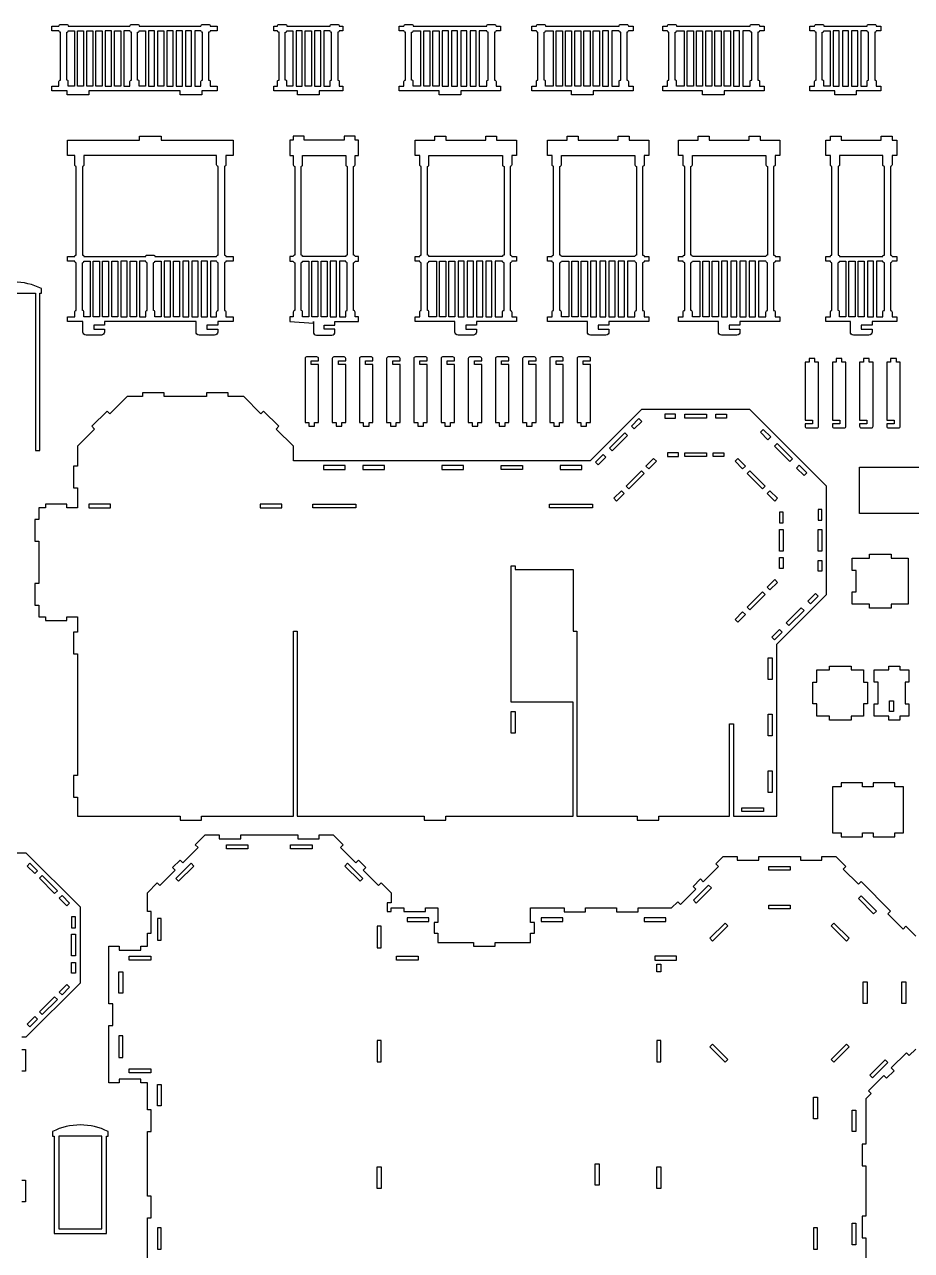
# Model space of a CAD drawing. Extents: x -4552 to 3750, y -5417 to 1843.
# Drawn here: x -2318 to 442, y -1973 to 1843 of the extents above; entities that cross this region are included whole.
import ezdxf

# ---------------------------------------------------------------- set-up
doc = ezdxf.new("R2010")
doc.units = 0
doc.header["$MEASUREMENT"] = 0
doc.layers.add('LAYER1', color=18, linetype='CONTINUOUS')

msp = doc.modelspace()

# ---------------------------------------------------------------- linework, layer by layer
at = {"layer": 'LAYER1'}
for points in [[(-1833.2, 1636.9), (-1975.5, 1636.9), (-2117.9, 1636.9), (-2117.9, 1624.9), (-2185.1, 1624.9), (-2185.1, 1636.9), (-2233.1, 1636.9), (-2233.1, 1651.3), (-2210.7, 1651.3), (-2210.7, 1665.7, -0.414214), (-2205.9, 1670.5), (-2205.9, 1819.3, -0.414214), (-2210.7, 1824.1), (-2233.1, 1824.1), (-2233.1, 1838.5), (-2210.7, 1838.5, -0.414214), (-2205.9, 1843.3), (-2186.7, 1843.3, -0.414214), (-2181.9, 1838.5), (-1989.9, 1838.5, -0.414214), (-1985.1, 1843.3), (-1965.9, 1843.3, -0.414214), (-1961.1, 1838.5), (-1769.1, 1838.5, -0.414214), (-1764.3, 1843.3), (-1745.1, 1843.3, -0.414214), (-1740.3, 1838.5), (-1718, 1838.5), (-1718, 1824.1), (-1740.3, 1824.1, -0.414214), (-1745.1, 1819.3), (-1745.1, 1670.5, -0.414214), (-1740.3, 1665.7), (-1740.3, 1651.3), (-1718, 1651.3), (-1718, 1636.9), (-1766, 1636.9), (-1766, 1624.9), (-1833.2, 1624.9)], [(-1468.2, 1624.9), (-1468.2, 1636.9), (-1541.7, 1636.9), (-1541.7, 1651.3), (-1530.6, 1651.3), (-1530.6, 1665.7, -0.414214), (-1525.8, 1670.5), (-1525.8, 1819.3, -0.414214), (-1530.6, 1824.1), (-1541.7, 1824.1), (-1541.7, 1838.5), (-1530.6, 1838.5, -0.414214), (-1525.8, 1843.3), (-1506.6, 1843.3, -0.414214), (-1501.8, 1838.5), (-1367.4, 1838.5, -0.414214), (-1362.6, 1843.3), (-1343.4, 1843.3, -0.414214), (-1338.6, 1838.5), (-1327.5, 1838.5), (-1327.5, 1824.1), (-1338.6, 1824.1, -0.414214), (-1343.4, 1819.3), (-1343.4, 1670.5, -0.414214), (-1338.6, 1665.7), (-1338.6, 1651.3), (-1327.5, 1651.3), (-1327.5, 1636.9), (-1401, 1636.9), (-1401, 1624.9)], [(-1151.8, 1636.9), (-1151.8, 1651.3), (-1137.4, 1651.3), (-1137.4, 1665.7, -0.414214), (-1132.6, 1670.5), (-1132.6, 1819.3, -0.414214), (-1137.4, 1824.1), (-1151.8, 1824.1), (-1151.8, 1838.5), (-1137.4, 1838.5, -0.414214), (-1132.6, 1843.3), (-1113.4, 1843.3, -0.414214), (-1108.6, 1838.5), (-879.7, 1838.5, -0.414214), (-874.9, 1843.3), (-855.7, 1843.3, -0.414214), (-850.9, 1838.5), (-836.5, 1838.5), (-836.5, 1824.1), (-850.9, 1824.1, -0.414214), (-855.7, 1819.3), (-855.7, 1670.5, -0.414214), (-850.9, 1665.7), (-850.9, 1651.3), (-836.5, 1651.3), (-836.5, 1636.9), (-960.6, 1636.9), (-960.6, 1624.9), (-1027.8, 1624.9), (-1027.8, 1636.9)], [(-739.8, 1636.9), (-739.8, 1651.3), (-725.4, 1651.3), (-725.4, 1665.7, -0.414214), (-720.6, 1670.5), (-720.6, 1819.3, -0.414214), (-725.4, 1824.1), (-739.8, 1824.1), (-739.8, 1838.5), (-725.4, 1838.5, -0.414214), (-720.6, 1843.3), (-701.4, 1843.3, -0.414214), (-696.6, 1838.5), (-467.7, 1838.5, -0.414214), (-462.9, 1843.3), (-443.7, 1843.3, -0.414214), (-438.9, 1838.5), (-424.5, 1838.5), (-424.5, 1824.1), (-438.9, 1824.1, -0.414214), (-443.7, 1819.3), (-443.7, 1670.5, -0.414214), (-438.9, 1665.7), (-438.9, 1651.3), (-424.5, 1651.3), (-424.5, 1636.9), (-548.5, 1636.9), (-548.5, 1624.9), (-615.7, 1624.9), (-615.7, 1636.9)], [(-332.1, 1636.9), (-332.1, 1651.3), (-317.7, 1651.3), (-317.7, 1665.7, -0.414214), (-312.9, 1670.5), (-312.9, 1819.3, -0.414214), (-317.7, 1824.1), (-332.1, 1824.1), (-332.1, 1838.5), (-317.7, 1838.5, -0.414214), (-312.9, 1843.3), (-293.7, 1843.3, -0.414214), (-288.9, 1838.5), (-60, 1838.5, -0.414214), (-55.2, 1843.3), (-36, 1843.3, -0.414214), (-31.2, 1838.5), (-16.8, 1838.5), (-16.8, 1824.1), (-31.2, 1824.1, -0.414214), (-36, 1819.3), (-36, 1670.5, -0.414214), (-31.2, 1665.7), (-31.2, 1651.3), (-16.8, 1651.3), (-16.8, 1636.9), (-140.8, 1636.9), (-140.8, 1624.9), (-208, 1624.9), (-208, 1636.9)], [(202.8, 1624.9), (202.8, 1636.9), (126, 1636.9), (126, 1651.3), (140.4, 1651.3), (140.4, 1665.7, -0.414214), (145.2, 1670.5), (145.2, 1819.3, -0.414214), (140.4, 1824.1), (126, 1824.1), (126, 1838.5), (140.4, 1838.5, -0.414214), (145.2, 1843.3), (164.4, 1843.3, -0.414214), (169.2, 1838.5), (303.6, 1838.5, -0.414214), (308.4, 1843.3), (327.6, 1843.3, -0.414214), (332.4, 1838.5), (346.8, 1838.5), (346.8, 1824.1), (332.4, 1824.1, -0.414214), (327.6, 1819.3), (327.6, 1670.5, -0.414214), (332.4, 1665.7), (332.4, 1651.3), (346.8, 1651.3), (346.8, 1636.9), (270, 1636.9), (270, 1624.9)], [(-2181.9, 1651.3), (-2181.9, 1665.7, 0.414214), (-2186.7, 1670.5), (-2186.7, 1819.3, 0.414214), (-2181.9, 1824.1), (-2162.7, 1824.1), (-2162.7, 1651.3)], [(-1985.1, 1670.5), (-1985.1, 1819.3, -0.414214), (-1989.9, 1824.1), (-2009.1, 1824.1), (-2009.1, 1651.3), (-1989.9, 1651.3), (-1989.9, 1665.7, -0.414214)], [(-1965.9, 1670.5), (-1965.9, 1819.3, 0.414214), (-1961.1, 1824.1), (-1941.9, 1824.1), (-1941.9, 1651.3), (-1961.1, 1651.3), (-1961.1, 1665.7, 0.414214)], [(-1769.1, 1651.3), (-1769.1, 1665.7, -0.414214), (-1764.3, 1670.5), (-1764.3, 1819.3, -0.414214), (-1769.1, 1824.1), (-1788.3, 1824.1), (-1788.3, 1651.3)], [(-1506.6, 1670.5), (-1506.6, 1819.3, 0.414214), (-1501.8, 1824.1), (-1482.6, 1824.1), (-1482.6, 1651.3), (-1501.8, 1651.3), (-1501.8, 1665.7, 0.414214)], [(-1362.6, 1670.5), (-1362.6, 1819.3, -0.414214), (-1367.4, 1824.1), (-1386.6, 1824.1), (-1386.6, 1651.3), (-1367.4, 1651.3), (-1367.4, 1665.7, -0.414214)], [(-1085.4, 1651.3), (-1108.6, 1651.3), (-1108.6, 1665.7, 0.414214), (-1113.4, 1670.5), (-1113.4, 1819.3, 0.414214), (-1108.6, 1824.1), (-1085.4, 1824.1)], [(-903, 1651.3), (-879.7, 1651.3), (-879.7, 1665.7, -0.414214), (-874.9, 1670.5), (-874.9, 1819.3, -0.414214), (-879.7, 1824.1), (-903, 1824.1)], [(-673.3, 1651.3), (-696.6, 1651.3), (-696.6, 1665.7, 0.414214), (-701.4, 1670.5), (-701.4, 1819.3, 0.414214), (-696.6, 1824.1), (-673.3, 1824.1)], [(-490.9, 1651.3), (-467.7, 1651.3), (-467.7, 1665.7, -0.414214), (-462.9, 1670.5), (-462.9, 1819.3, -0.414214), (-467.7, 1824.1), (-490.9, 1824.1)], [(-265.6, 1651.3), (-288.9, 1651.3), (-288.9, 1665.7, 0.414214), (-293.7, 1670.5), (-293.7, 1819.3, 0.414214), (-288.9, 1824.1), (-265.6, 1824.1)], [(-83.2, 1651.3), (-60, 1651.3), (-60, 1665.7, -0.414214), (-55.2, 1670.5), (-55.2, 1819.3, -0.414214), (-60, 1824.1), (-83.2, 1824.1)], [(164.4, 1670.5), (164.4, 1819.3, 0.414214), (169.2, 1824.1), (188.4, 1824.1), (188.4, 1651.3), (169.2, 1651.3), (169.2, 1665.7, 0.414214)], [(308.4, 1670.5), (308.4, 1819.3, -0.414214), (303.6, 1824.1), (284.4, 1824.1), (284.4, 1651.3), (303.6, 1651.3), (303.6, 1665.7, -0.414214)], [(-2136.1, 919.4), (-2184.1, 919.4), (-2184.1, 933.8), (-2161.7, 933.8), (-2161.7, 948.2, -0.414214), (-2156.9, 953), (-2156.9, 1101.8, -0.414214), (-2161.7, 1106.6), (-2184.1, 1106.6), (-2184.1, 1121), (-2161.7, 1121, -0.414214), (-2156.9, 1125.8), (-2156.9, 1401.8, -0.414214), (-2161.7, 1406.6), (-2161.7, 1435.4), (-2184.1, 1435.4), (-2184.1, 1483.4), (-1960.1, 1483.4), (-1960.1, 1495.4), (-1892.9, 1495.4), (-1892.9, 1483.4), (-1668.9, 1483.4), (-1668.9, 1435.4), (-1691.3, 1435.4), (-1691.3, 1406.6, -0.414214), (-1696.1, 1401.8), (-1696.1, 1125.8, -0.414214), (-1691.3, 1121), (-1668.9, 1121), (-1668.9, 1106.6), (-1691.3, 1106.6, -0.414214), (-1696.1, 1101.8), (-1696.1, 953, -0.414214), (-1691.3, 948.2), (-1691.3, 933.8), (-1668.9, 933.8), (-1668.9, 919.4), (-1716.9, 919.4), (-1716.9, 907.4), (-1750.5, 907.4), (-1750.5, 895.4), (-1716.9, 895.4), (-1716.9, 885.8, -0.414214), (-1726.5, 876.2), (-1774.5, 876.2, -0.414214), (-1784.1, 885.8), (-1784.1, 919.4), (-1926.5, 919.4), (-2068.9, 919.4), (-2068.9, 907.4), (-2102.5, 907.4), (-2102.5, 895.4), (-2068.9, 895.4), (-2068.9, 885.8, -0.414214), (-2078.5, 876.2), (-2126.5, 876.2, -0.414214), (-2136.1, 885.8)], [(-1419.2, 913.4), (-1419.2, 919.4), (-1419.2, 885.8, 0.414214), (-1409.6, 876.2), (-1361.6, 876.2, 0.414214), (-1352, 885.8), (-1352, 895.4), (-1385.6, 895.4), (-1385.6, 907.4), (-1352, 907.4), (-1352, 919.4), (-1278.5, 919.4), (-1278.5, 933.8), (-1289.6, 933.8), (-1289.6, 948.2, 0.414214), (-1294.4, 953), (-1294.4, 1101.8, 0.414214), (-1289.6, 1106.6), (-1278.5, 1106.6), (-1278.5, 1121), (-1289.6, 1121, 0.414214), (-1294.4, 1125.8), (-1294.4, 1401.8, 0.414214), (-1289.6, 1406.6), (-1289.6, 1435.4), (-1278.5, 1435.4), (-1278.5, 1483.4), (-1289.6, 1483.4), (-1289.6, 1495.4), (-1323.2, 1495.4), (-1323.2, 1483.4), (-1448, 1483.4), (-1448, 1495.4), (-1481.6, 1495.4), (-1481.6, 1483.4), (-1492.6, 1483.4), (-1492.6, 1435.4), (-1481.6, 1435.4), (-1481.6, 1406.6, 0.414214), (-1476.8, 1401.8), (-1476.8, 1125.8, 0.414214), (-1481.6, 1121), (-1492.6, 1121), (-1492.6, 1106.6), (-1481.6, 1106.6, 0.414214), (-1476.8, 1101.8), (-1476.8, 953, 0.414214), (-1481.6, 948.2), (-1481.6, 933.8), (-1492.6, 933.8), (-1492.6, 919.4)], [(-1088.3, 1121, -0.414214), (-1083.5, 1125.8), (-1083.5, 1401.8, -0.414214), (-1088.3, 1406.6), (-1088.3, 1435.4), (-1102.8, 1435.4), (-1102.8, 1483.4), (-1041.1, 1483.4), (-1041.1, 1495.4), (-1007.5, 1495.4), (-1007.5, 1483.4), (-882.7, 1483.4), (-882.7, 1495.4), (-849.1, 1495.4), (-849.1, 1483.4), (-787.4, 1483.4), (-787.4, 1435.4), (-801.9, 1435.4), (-801.9, 1406.6, -0.414214), (-806.7, 1401.8), (-806.7, 1125.8, -0.414214), (-801.9, 1121), (-787.4, 1121), (-787.4, 1106.6), (-801.9, 1106.6, -0.414214), (-806.7, 1101.8), (-806.7, 953, -0.414214), (-801.9, 948.2), (-801.9, 933.8), (-787.4, 933.8), (-787.4, 919.4), (-911.5, 919.4), (-911.5, 907.4), (-945.1, 907.4), (-945.1, 895.4), (-911.5, 895.4), (-911.5, 885.8, -0.414214), (-921.1, 876.2), (-969.1, 876.2, -0.414214), (-978.7, 885.8), (-978.7, 919.4), (-1102.8, 919.4), (-1102.8, 933.8), (-1088.3, 933.8), (-1088.3, 948.2, -0.414214), (-1083.5, 953), (-1083.5, 1101.8, -0.414214), (-1088.3, 1106.6), (-1102.8, 1106.6), (-1102.8, 1121)], [(-676.3, 1121, -0.414214), (-671.5, 1125.8), (-671.5, 1401.8, -0.414214), (-676.3, 1406.6), (-676.3, 1435.4), (-690.7, 1435.4), (-690.7, 1483.4), (-629.1, 1483.4), (-629.1, 1495.4), (-595.5, 1495.4), (-595.5, 1483.4), (-470.7, 1483.4), (-470.7, 1495.4), (-437.1, 1495.4), (-437.1, 1483.4), (-375.4, 1483.4), (-375.4, 1435.4), (-389.9, 1435.4), (-389.9, 1406.6, -0.414214), (-394.7, 1401.8), (-394.7, 1125.8, -0.414214), (-389.9, 1121), (-375.4, 1121), (-375.4, 1106.6), (-389.9, 1106.6, -0.414214), (-394.7, 1101.8), (-394.7, 953, -0.414214), (-389.9, 948.2), (-389.9, 933.8), (-375.4, 933.8), (-375.4, 919.4), (-499.5, 919.4), (-499.5, 907.4), (-533.1, 907.4), (-533.1, 895.4), (-499.5, 895.4), (-499.5, 885.8, -0.414214), (-509.1, 876.2), (-557.1, 876.2, -0.414214), (-566.7, 885.8), (-566.7, 919.4), (-690.7, 919.4), (-690.7, 933.8), (-676.3, 933.8), (-676.3, 948.2, -0.414214), (-671.5, 953), (-671.5, 1101.8, -0.414214), (-676.3, 1106.6), (-690.7, 1106.6), (-690.7, 1121)], [(-268.6, 1121, -0.414214), (-263.8, 1125.8), (-263.8, 1401.8, -0.414214), (-268.6, 1406.6), (-268.6, 1435.4), (-283.1, 1435.4), (-283.1, 1483.4), (-221.4, 1483.4), (-221.4, 1495.4), (-187.8, 1495.4), (-187.8, 1483.4), (-63, 1483.4), (-63, 1495.4), (-29.4, 1495.4), (-29.4, 1483.4), (32.3, 1483.4), (32.3, 1435.4), (17.8, 1435.4), (17.8, 1406.6, -0.414214), (13, 1401.8), (13, 1125.8, -0.414214), (17.8, 1121), (32.3, 1121), (32.3, 1106.6), (17.8, 1106.6, -0.414214), (13, 1101.8), (13, 953, -0.414214), (17.8, 948.2), (17.8, 933.8), (32.3, 933.8), (32.3, 919.4), (-91.8, 919.4), (-91.8, 907.4), (-125.4, 907.4), (-125.4, 895.4), (-91.8, 895.4), (-91.8, 885.8, -0.414214), (-101.4, 876.2), (-149.4, 876.2, -0.414214), (-159, 885.8), (-159, 919.4), (-283.1, 919.4), (-283.1, 933.8), (-268.6, 933.8), (-268.6, 948.2, -0.414214), (-263.8, 953), (-263.8, 1101.8, -0.414214), (-268.6, 1106.6), (-283.1, 1106.6), (-283.1, 1121)], [(175, 933.8), (189.4, 933.8), (189.4, 948.2, -0.414214), (194.2, 953), (194.2, 1101.8, -0.414214), (189.4, 1106.6), (175, 1106.6), (175, 1121), (189.4, 1121, -0.414214), (194.2, 1125.8), (194.2, 1401.8, -0.414214), (189.4, 1406.6), (189.4, 1435.4), (175, 1435.4), (175, 1483.4), (189.4, 1483.4), (189.4, 1495.4), (223, 1495.4), (223, 1483.4), (347.8, 1483.4), (347.8, 1495.4), (381.4, 1495.4), (381.4, 1483.4), (395.9, 1483.4), (395.9, 1435.4), (381.4, 1435.4), (381.4, 1406.6, -0.414214), (376.6, 1401.8), (376.6, 1125.8, -0.414214), (381.4, 1121), (395.9, 1121), (395.9, 1106.6), (381.4, 1106.6, -0.414214), (376.6, 1101.8), (376.6, 953, -0.414214), (381.4, 948.2), (381.4, 933.8), (395.9, 933.8), (395.9, 919.4), (319, 919.4), (319, 907.4), (285.4, 907.4), (285.4, 895.4), (319, 895.4), (319, 885.8, -0.414214), (309.4, 876.2), (261.4, 876.2, -0.414214), (251.8, 885.8), (251.8, 919.4), (175, 919.4)], [(-1715.3, 1125.8), (-1715.3, 1401.8, -0.414214), (-1720.1, 1406.6), (-1720.1, 1435.4), (-2132.9, 1435.4), (-2132.9, 1406.6, -0.414214), (-2137.7, 1401.8), (-2137.7, 1125.8, -0.414214), (-2132.9, 1121), (-1940.9, 1121, -0.414214), (-1936.1, 1125.8), (-1916.9, 1125.8, -0.414214), (-1912.1, 1121), (-1720.1, 1121, -0.414214)], [(-1318.4, 1121), (-1452.8, 1121, 0.414214), (-1457.6, 1125.8), (-1457.6, 1401.8, 0.414214), (-1452.8, 1406.6), (-1452.8, 1435.4), (-1318.4, 1435.4), (-1318.4, 1406.6, 0.414214), (-1313.6, 1401.8), (-1313.6, 1125.8, 0.414214)], [(-830.7, 1121), (-1059.5, 1121, 0.414214), (-1064.3, 1125.8), (-1064.3, 1401.8, 0.414214), (-1059.5, 1406.6), (-1059.5, 1435.4), (-830.7, 1435.4), (-830.7, 1406.6, 0.414214), (-825.9, 1401.8), (-825.9, 1125.8, 0.414214)], [(-418.7, 1121), (-647.5, 1121, 0.414214), (-652.3, 1125.8), (-652.3, 1401.8, 0.414214), (-647.5, 1406.6), (-647.5, 1435.4), (-418.7, 1435.4), (-418.7, 1406.6, 0.414214), (-413.9, 1401.8), (-413.9, 1125.8, 0.414214)], [(-11, 1121), (-239.8, 1121, 0.414214), (-244.6, 1125.8), (-244.6, 1401.8, 0.414214), (-239.8, 1406.6), (-239.8, 1435.4), (-11, 1435.4), (-11, 1406.6, 0.414214), (-6.2, 1401.8), (-6.2, 1125.8, 0.414214)], [(352.6, 1121, -0.414214), (357.4, 1125.8), (357.4, 1401.8, -0.414214), (352.6, 1406.6), (352.6, 1435.4), (218.2, 1435.4), (218.2, 1406.6, -0.414214), (213.4, 1401.8), (213.4, 1125.8, -0.414214), (218.2, 1121)], [(-2132.9, 933.8), (-2132.9, 948.2, 0.414214), (-2137.7, 953), (-2137.7, 1101.8, 0.414214), (-2132.9, 1106.6), (-2113.7, 1106.6), (-2113.7, 933.8)], [(-1936.1, 953), (-1936.1, 1101.8, -0.414214), (-1940.9, 1106.6), (-1960.1, 1106.6), (-1960.1, 933.8), (-1940.9, 933.8), (-1940.9, 948.2, -0.414214)], [(-1916.9, 953), (-1916.9, 1101.8, 0.414214), (-1912.1, 1106.6), (-1892.9, 1106.6), (-1892.9, 933.8), (-1912.1, 933.8), (-1912.1, 948.2, 0.414214)], [(-1720.1, 933.8), (-1720.1, 948.2, -0.414214), (-1715.3, 953), (-1715.3, 1101.8, -0.414214), (-1720.1, 1106.6), (-1739.3, 1106.6), (-1739.3, 933.8)], [(-1457.6, 953), (-1457.6, 1101.8, 0.414214), (-1452.8, 1106.6), (-1433.6, 1106.6), (-1433.6, 933.8), (-1452.8, 933.8), (-1452.8, 948.2, 0.414214)], [(-1313.6, 953), (-1313.6, 1101.8, -0.414214), (-1318.4, 1106.6), (-1337.6, 1106.6), (-1337.6, 933.8), (-1318.4, 933.8), (-1318.4, 948.2, -0.414214)], [(-1036.3, 933.8), (-1059.5, 933.8), (-1059.5, 948.2, 0.414214), (-1064.3, 953), (-1064.3, 1101.8, 0.414214), (-1059.5, 1106.6), (-1036.3, 1106.6)], [(-853.9, 933.8), (-830.7, 933.8), (-830.7, 948.2, -0.414214), (-825.9, 953), (-825.9, 1101.8, -0.414214), (-830.7, 1106.6), (-853.9, 1106.6)], [(-624.3, 933.8), (-647.5, 933.8), (-647.5, 948.2, 0.414214), (-652.3, 953), (-652.3, 1101.8, 0.414214), (-647.5, 1106.6), (-624.3, 1106.6)], [(-441.9, 933.8), (-418.7, 933.8), (-418.7, 948.2, -0.414214), (-413.9, 953), (-413.9, 1101.8, -0.414214), (-418.7, 1106.6), (-441.9, 1106.6)], [(-216.6, 933.8), (-239.8, 933.8), (-239.8, 948.2, 0.414214), (-244.6, 953), (-244.6, 1101.8, 0.414214), (-239.8, 1106.6), (-216.6, 1106.6)], [(-34.2, 933.8), (-11, 933.8), (-11, 948.2, -0.414214), (-6.2, 953), (-6.2, 1101.8, -0.414214), (-11, 1106.6), (-34.2, 1106.6)], [(213.4, 953), (213.4, 1101.8, 0.414214), (218.2, 1106.6), (237.4, 1106.6), (237.4, 933.8), (218.2, 933.8), (218.2, 948.2, 0.414214)], [(357.4, 953), (357.4, 1101.8, -0.414214), (352.6, 1106.6), (333.4, 1106.6), (333.4, 933.8), (352.6, 933.8), (352.6, 948.2, -0.414214)], [(-2418.6, 517.1), (-2418.6, 1006.7), (-2284.2, 1006.7), (-2284.2, 517.1), (-2269.8, 517.1), (-2269.8, 1006.7), (-2265, 1006.7), (-2265, 1021.1, 0.238913), (-2437.8, 1021.1), (-2437.8, 1006.7), (-2433, 1006.7), (-2433, 517.1)], [(-1403.2, 604.7), (-1403.2, 784.7), (-1425.9, 784.7), (-1425.9, 796.7), (-1403.2, 796.7), (-1403.2, 803.9, 0.414214), (-1408, 808.7), (-1440.3, 808.7, 0.414214), (-1445.1, 803.9), (-1445.1, 604.7), (-1433.1, 604.7), (-1433.1, 592.7), (-1415.2, 592.7), (-1415.2, 604.7)], [(-1318.5, 604.7), (-1318.5, 784.7), (-1341.2, 784.7), (-1341.2, 796.7), (-1318.5, 796.7), (-1318.5, 803.9, 0.414214), (-1323.3, 808.7), (-1355.6, 808.7, 0.414214), (-1360.4, 803.9), (-1360.4, 604.7), (-1348.4, 604.7), (-1348.4, 592.7), (-1330.5, 592.7), (-1330.5, 604.7)], [(-1233.9, 604.7), (-1233.9, 784.7), (-1256.6, 784.7), (-1256.6, 796.7), (-1233.9, 796.7), (-1233.9, 803.9, 0.414214), (-1238.7, 808.7), (-1271, 808.7, 0.414214), (-1275.8, 803.9), (-1275.8, 604.7), (-1263.8, 604.7), (-1263.8, 592.7), (-1245.9, 592.7), (-1245.9, 604.7)], [(-1149.3, 604.7), (-1149.3, 784.7), (-1172, 784.7), (-1172, 796.7), (-1149.3, 796.7), (-1149.3, 803.9, 0.414214), (-1154.1, 808.7), (-1186.4, 808.7, 0.414214), (-1191.2, 803.9), (-1191.2, 604.7), (-1179.2, 604.7), (-1179.2, 592.7), (-1161.3, 592.7), (-1161.3, 604.7)], [(-1064.6, 604.7), (-1064.6, 784.7), (-1087.4, 784.7), (-1087.4, 796.7), (-1064.6, 796.7), (-1064.6, 803.9, 0.414214), (-1069.4, 808.7), (-1101.8, 808.7, 0.414214), (-1106.6, 803.9), (-1106.6, 604.7), (-1094.6, 604.7), (-1094.6, 592.7), (-1076.6, 592.7), (-1076.6, 604.7)], [(-980, 604.7), (-980, 784.7), (-1002.7, 784.7), (-1002.7, 796.7), (-980, 796.7), (-980, 803.9, 0.414214), (-984.8, 808.7), (-1017.1, 808.7, 0.414214), (-1021.9, 803.9), (-1021.9, 604.7), (-1009.9, 604.7), (-1009.9, 592.7), (-992, 592.7), (-992, 604.7)], [(-895.4, 604.7), (-895.4, 784.7), (-918.1, 784.7), (-918.1, 796.7), (-895.4, 796.7), (-895.4, 803.9, 0.414214), (-900.2, 808.7), (-932.5, 808.7, 0.414214), (-937.3, 803.9), (-937.3, 604.7), (-925.3, 604.7), (-925.3, 592.7), (-907.4, 592.7), (-907.4, 604.7)], [(-810.8, 604.7), (-810.8, 784.7), (-833.5, 784.7), (-833.5, 796.7), (-810.8, 796.7), (-810.8, 803.9, 0.414214), (-815.6, 808.7), (-847.9, 808.7, 0.414214), (-852.7, 803.9), (-852.7, 604.7), (-840.7, 604.7), (-840.7, 592.7), (-822.8, 592.7), (-822.8, 604.7)], [(-726.1, 604.7), (-726.1, 784.7), (-748.8, 784.7), (-748.8, 796.7), (-726.1, 796.7), (-726.1, 803.9, 0.414214), (-730.9, 808.7), (-763.2, 808.7, 0.414214), (-768, 803.9), (-768, 604.7), (-756, 604.7), (-756, 592.7), (-738.1, 592.7), (-738.1, 604.7)], [(-641.5, 604.7), (-641.5, 784.7), (-664.2, 784.7), (-664.2, 796.7), (-641.5, 796.7), (-641.5, 803.9, 0.414214), (-646.3, 808.7), (-678.6, 808.7, 0.414214), (-683.4, 803.9), (-683.4, 604.7), (-671.4, 604.7), (-671.4, 592.7), (-653.5, 592.7), (-653.5, 604.7)], [(-556.9, 604.7), (-556.9, 784.7), (-579.6, 784.7), (-579.6, 796.7), (-556.9, 796.7), (-556.9, 803.9, 0.414214), (-561.7, 808.7), (-594, 808.7, 0.414214), (-598.8, 803.9), (-598.8, 604.7), (-586.8, 604.7), (-586.8, 592.7), (-568.9, 592.7), (-568.9, 604.7)], [(111.1, 792), (111.1, 612), (133.8, 612), (133.8, 600), (111.1, 600), (111.1, 592.8, 0.414214), (115.9, 588), (148.2, 588, 0.414214), (153, 592.8), (153, 792), (141, 792), (141, 804), (123.1, 804), (123.1, 792)], [(195.7, 792), (195.7, 612), (218.4, 612), (218.4, 600), (195.7, 600), (195.7, 592.8, 0.414214), (200.5, 588), (232.8, 588, 0.414214), (237.6, 592.8), (237.6, 792), (225.6, 792), (225.6, 804), (207.7, 804), (207.7, 792)], [(280.3, 792), (280.3, 612), (303, 612), (303, 600), (280.3, 600), (280.3, 592.8, 0.414214), (285.1, 588), (317.4, 588, 0.414214), (322.2, 592.8), (322.2, 792), (310.2, 792), (310.2, 804), (292.3, 804), (292.3, 792)], [(364.9, 792), (364.9, 612), (387.7, 612), (387.7, 600), (364.9, 600), (364.9, 592.8, 0.414214), (369.7, 588), (402.1, 588, 0.414214), (406.9, 592.8), (406.9, 792), (394.9, 792), (394.9, 804), (376.9, 804), (376.9, 792)], [(-2225.8, -1617.1), (-2225.8, -1919.5), (-2062.6, -1919.5), (-2062.6, -1617.1), (-2057.8, -1617.1), (-2057.8, -1602.7, 0.238913), (-2230.6, -1602.7), (-2230.6, -1617.1)]]:
    msp.add_lwpolyline(points, format="xyb", close=True, dxfattribs=at)
for points in [[(-2153.1, 1651.3), (-2153.1, 1824.1), (-2133.9, 1824.1), (-2133.9, 1651.3)], [(-2124.3, 1651.3), (-2124.3, 1824.1), (-2105.1, 1824.1), (-2105.1, 1651.3)], [(-2095.5, 1651.3), (-2095.5, 1824.1), (-2076.3, 1824.1), (-2076.3, 1651.3)], [(-2066.7, 1824.1), (-2066.7, 1651.3), (-2047.5, 1651.3), (-2047.5, 1824.1)], [(-2037.9, 1651.3), (-2037.9, 1824.1), (-2018.7, 1824.1), (-2018.7, 1651.3)], [(-1913.1, 1651.3), (-1913.1, 1824.1), (-1932.3, 1824.1), (-1932.3, 1651.3)], [(-1884.3, 1824.1), (-1884.3, 1651.3), (-1903.5, 1651.3), (-1903.5, 1824.1)], [(-1855.5, 1651.3), (-1855.5, 1824.1), (-1874.7, 1824.1), (-1874.7, 1651.3)], [(-1826.7, 1651.3), (-1826.7, 1824.1), (-1845.9, 1824.1), (-1845.9, 1651.3)], [(-1797.9, 1651.3), (-1797.9, 1824.1), (-1817.1, 1824.1), (-1817.1, 1651.3)], [(-1453.8, 1651.3), (-1453.8, 1824.1), (-1473, 1824.1), (-1473, 1651.3)], [(-1425, 1824.1), (-1425, 1651.3), (-1444.2, 1651.3), (-1444.2, 1824.1)], [(-1396.2, 1651.3), (-1396.2, 1824.1), (-1415.4, 1824.1), (-1415.4, 1651.3)], [(-1075.8, 1651.3), (-1075.8, 1824.1), (-1056.6, 1824.1), (-1056.6, 1651.3)], [(-1047, 1824.1), (-1027.8, 1824.1), (-1027.8, 1651.3), (-1047, 1651.3)], [(-999, 1651.3), (-999, 1824.1), (-1018.2, 1824.1), (-1018.2, 1651.3)], [(-989.4, 1824.1), (-989.4, 1651.3), (-970.2, 1651.3), (-970.2, 1824.1)], [(-941.4, 1824.1), (-960.6, 1824.1), (-960.6, 1651.3), (-941.4, 1651.3)], [(-912.6, 1824.1), (-931.8, 1824.1), (-931.8, 1651.3), (-912.6, 1651.3)], [(-663.7, 1651.3), (-663.7, 1824.1), (-644.5, 1824.1), (-644.5, 1651.3)], [(-634.9, 1824.1), (-615.7, 1824.1), (-615.7, 1651.3), (-634.9, 1651.3)], [(-586.9, 1824.1), (-586.9, 1651.3), (-606.1, 1651.3), (-606.1, 1824.1)], [(-577.3, 1651.3), (-577.3, 1824.1), (-558.1, 1824.1), (-558.1, 1651.3)], [(-529.3, 1824.1), (-529.3, 1651.3), (-548.5, 1651.3), (-548.5, 1824.1)], [(-500.5, 1824.1), (-519.7, 1824.1), (-519.7, 1651.3), (-500.5, 1651.3)], [(-256, 1651.3), (-256, 1824.1), (-236.8, 1824.1), (-236.8, 1651.3)], [(-227.2, 1824.1), (-208, 1824.1), (-208, 1651.3), (-227.2, 1651.3)], [(-198.4, 1824.1), (-179.2, 1824.1), (-179.2, 1651.3), (-198.4, 1651.3)], [(-150.4, 1824.1), (-150.4, 1651.3), (-169.6, 1651.3), (-169.6, 1824.1)], [(-140.8, 1651.3), (-140.8, 1824.1), (-121.6, 1824.1), (-121.6, 1651.3)], [(-92.8, 1824.1), (-112, 1824.1), (-112, 1651.3), (-92.8, 1651.3)], [(217.2, 1651.3), (217.2, 1824.1), (198, 1824.1), (198, 1651.3)], [(226.8, 1824.1), (226.8, 1651.3), (246, 1651.3), (246, 1824.1)], [(274.8, 1651.3), (274.8, 1824.1), (255.6, 1824.1), (255.6, 1651.3)], [(-2104.1, 933.8), (-2104.1, 1106.6), (-2084.9, 1106.6), (-2084.9, 933.8)], [(-2075.3, 933.8), (-2075.3, 1106.6), (-2056.1, 1106.6), (-2056.1, 933.8)], [(-2046.5, 933.8), (-2046.5, 1106.6), (-2027.3, 1106.6), (-2027.3, 933.8)], [(-2017.7, 1106.6), (-2017.7, 933.8), (-1998.5, 933.8), (-1998.5, 1106.6)], [(-1988.9, 933.8), (-1988.9, 1106.6), (-1969.7, 1106.6), (-1969.7, 933.8)], [(-1864.1, 933.8), (-1864.1, 1106.6), (-1883.3, 1106.6), (-1883.3, 933.8)], [(-1835.3, 1106.6), (-1835.3, 933.8), (-1854.5, 933.8), (-1854.5, 1106.6)], [(-1806.5, 933.8), (-1806.5, 1106.6), (-1825.7, 1106.6), (-1825.7, 933.8)], [(-1777.7, 933.8), (-1777.7, 1106.6), (-1796.9, 1106.6), (-1796.9, 933.8)], [(-1748.9, 933.8), (-1748.9, 1106.6), (-1768.1, 1106.6), (-1768.1, 933.8)], [(-1424, 933.8), (-1424, 1106.6), (-1404.8, 1106.6), (-1404.8, 933.8)], [(-1395.2, 933.8), (-1395.2, 1106.6), (-1376, 1106.6), (-1376, 933.8)], [(-1366.4, 933.8), (-1347.2, 933.8), (-1347.2, 1106.6), (-1366.4, 1106.6)], [(-1026.7, 933.8), (-1026.7, 1106.6), (-1007.5, 1106.6), (-1007.5, 933.8)], [(-997.9, 1106.6), (-978.7, 1106.6), (-978.7, 933.8), (-997.9, 933.8)], [(-949.9, 933.8), (-949.9, 1106.6), (-969.1, 1106.6), (-969.1, 933.8)], [(-940.3, 1106.6), (-940.3, 933.8), (-921.1, 933.8), (-921.1, 1106.6)], [(-892.3, 933.8), (-892.3, 1106.6), (-911.5, 1106.6), (-911.5, 933.8)], [(-863.5, 1106.6), (-882.7, 1106.6), (-882.7, 933.8), (-863.5, 933.8)], [(-614.7, 933.8), (-614.7, 1106.6), (-595.5, 1106.6), (-595.5, 933.8)], [(-585.9, 1106.6), (-566.7, 1106.6), (-566.7, 933.8), (-585.9, 933.8)], [(-537.9, 933.8), (-537.9, 1106.6), (-557.1, 1106.6), (-557.1, 933.8)], [(-528.3, 1106.6), (-528.3, 933.8), (-509.1, 933.8), (-509.1, 1106.6)], [(-480.3, 933.8), (-480.3, 1106.6), (-499.5, 1106.6), (-499.5, 933.8)], [(-451.5, 1106.6), (-470.7, 1106.6), (-470.7, 933.8), (-451.5, 933.8)], [(-207, 933.8), (-207, 1106.6), (-187.8, 1106.6), (-187.8, 933.8)], [(-178.2, 1106.6), (-159, 1106.6), (-159, 933.8), (-178.2, 933.8)], [(-130.2, 933.8), (-130.2, 1106.6), (-149.4, 1106.6), (-149.4, 933.8)], [(-120.6, 1106.6), (-120.6, 933.8), (-101.4, 933.8), (-101.4, 1106.6)], [(-72.6, 933.8), (-72.6, 1106.6), (-91.8, 1106.6), (-91.8, 933.8)], [(-43.8, 1106.6), (-63, 1106.6), (-63, 933.8), (-43.8, 933.8)], [(247, 933.8), (247, 1106.6), (266.2, 1106.6), (266.2, 933.8)], [(295, 1106.6), (295, 933.8), (275.8, 933.8), (275.8, 1106.6)], [(323.8, 933.8), (323.8, 1106.6), (304.6, 1106.6), (304.6, 933.8)], [(177.4, 69.1), (177.4, 406.3), (-61.1, 644.8), (-398.3, 644.8), (-558, 485.1), (-1481.3, 485.1), (-1481.3, 530.7), (-1534.9, 584.2), (-1526.4, 592.7), (-1573.9, 640.2), (-1582.4, 631.7), (-1636, 685.3), (-1684, 685.3), (-1684, 697.3), (-1751.2, 697.3), (-1751.2, 685.3), (-1883.5, 685.3), (-1883.5, 697.3), (-1950.7, 697.3), (-1950.7, 685.3), (-1998.7, 685.3), (-2052.2, 631.7), (-2060.7, 640.2), (-2108.2, 592.7), (-2099.7, 584.2), (-2153.3, 530.7), (-2153.3, 468.3), (-2165.3, 468.3), (-2165.3, 401.1), (-2153.3, 401.1), (-2153.3, 338.7), (-2185.7, 338.7), (-2185.7, 350.7), (-2252.9, 350.7), (-2252.9, 338.7), (-2273.3, 338.7), (-2273.3, 302.7), (-2285.3, 302.7), (-2285.3, 235.5), (-2273.3, 235.5), (-2273.3, 103.2), (-2285.3, 103.2), (-2285.3, 36), (-2273.3, 36), (-2273.3, 0), (-2252.9, 0), (-2252.9, -12), (-2185.7, -12), (-2185.7, 0), (-2153.3, 0), (-2153.3, -48), (-2165.3, -48), (-2165.3, -115.2), (-2153.3, -115.2), (-2153.3, -494.1), (-2165.3, -494.1), (-2165.3, -561.3), (-2153.3, -561.3), (-2153.3, -621.3), (-1834.1, -621.3), (-1834.1, -633.3), (-1766.9, -633.3), (-1766.9, -621.3), (-1481.3, -621.3), (-1481.3, -45.3), (-1469.3, -45.3), (-1469.3, -621.3), (-1073.9, -621.3), (-1073.9, -633.3), (-1006.7, -633.3), (-1006.7, -621.3), (-611.3, -621.3), (-611.3, -266.1), (-803.3, -266.1), (-803.3, 158.7), (-791.3, 158.7), (-791.3, 146.7), (-611.3, 146.7), (-611.3, -45.3), (-599.3, -45.3), (-599.3, -621.3), (-412, -621.3), (-412, -633.3), (-344.8, -633.3), (-344.8, -621.3), (-124, -621.3), (-124, -333.3), (-112, -333.3), (-112, -621.3), (22.4, -621.3), (22.4, -85.8)], [(-421.3, 584.4), (-429.8, 592.9), (-406, 616.6), (-397.5, 608.1)], [(-292.1, 618.4), (-292.1, 630.4), (-325.7, 630.4), (-325.7, 618.4)], [(-263.3, 618.4), (-263.3, 630.4), (-196.1, 630.4), (-196.1, 618.4)], [(-167.3, 618.4), (-167.3, 630.4), (-133.7, 630.4), (-133.7, 618.4)], [(-441.7, 564), (-450.1, 572.5), (-497.7, 525), (-489.2, 516.5)], [(-4.7, 551), (3.8, 559.5), (-19.9, 583.2), (-28.4, 574.8)], [(63.2, 483.1), (71.7, 491.6), (24.2, 539.1), (15.7, 530.6)], [(-509.5, 496.1), (-518, 504.6), (-541.8, 480.9), (-533.3, 472.4)], [(-317.2, 510.4), (-317.2, 498.4), (-283.6, 498.4), (-283.6, 510.4)], [(-263.3, 498.4), (-263.3, 510.4), (-196.1, 510.4), (-196.1, 498.4)], [(-142.1, 510.4), (-142.1, 498.4), (-175.7, 498.4), (-175.7, 510.4)], [(-1387.7, 458.7), (-1320.5, 458.7), (-1320.5, 470.7), (-1387.7, 470.7)], [(-1265.3, 458.7), (-1198.1, 458.7), (-1198.1, 470.7), (-1265.3, 470.7)], [(-1019.4, 458.7), (-952.2, 458.7), (-952.2, 470.7), (-1019.4, 470.7)], [(-768, 458.7), (-835.2, 458.7), (-835.2, 470.7), (-768, 470.7)], [(-651.1, 458.7), (-583.9, 458.7), (-583.9, 470.7), (-651.1, 470.7)], [(-360.5, 492.4), (-352, 483.9), (-375.8, 460.2), (-384.3, 468.7)], [(-98.8, 492.4), (-107.3, 483.9), (-83.5, 460.2), (-75.1, 468.7)], [(83.6, 462.7), (92.1, 471.2), (115.8, 447.5), (107.4, 439)], [(551.4, 321.7), (551.4, 309.7), (484.2, 309.7), (484.2, 321.7), (280.4, 321.7), (280.4, 465.7), (484.2, 465.7), (484.2, 477.7), (551.4, 477.7), (551.4, 465.7), (753, 465.7), (753, 477.7), (820.2, 477.7), (820.2, 465.7), (916.1, 465.7), (916.1, 427.3), (904.1, 427.3), (904.1, 360.1), (916.1, 360.1), (916.1, 321.7), (820.2, 321.7), (820.2, 309.7), (753, 309.7), (753, 321.7)], [(-390.2, 445.8), (-398.7, 454.3), (-446.2, 406.7), (-437.7, 398.3)], [(-21.6, 398.3), (-13.1, 406.7), (-60.7, 454.3), (-69.1, 445.8)], [(-484.4, 368.6), (-475.9, 360.1), (-452.1, 383.9), (-460.6, 392.3)], [(25, 368.6), (16.5, 360.1), (-7.2, 383.9), (1.3, 392.3)], [(-2117.3, 338.7), (-2050.1, 338.7), (-2050.1, 350.7), (-2117.3, 350.7)], [(-1584.5, 338.7), (-1517.3, 338.7), (-1517.3, 350.7), (-1584.5, 350.7)], [(-1286.9, 338.7), (-1421.3, 338.7), (-1421.3, 350.7), (-1286.9, 350.7)], [(-550.3, 338.7), (-684.7, 338.7), (-684.7, 350.7), (-550.3, 350.7)], [(43, 325.3), (31, 325.3), (31, 291.7), (43, 291.7)], [(151, 300.1), (163, 300.1), (163, 333.7), (151, 333.7)], [(31, 271.3), (43, 271.3), (43, 204.1), (31, 204.1)], [(151, 271.3), (163, 271.3), (163, 204.1), (151, 204.1)], [(378.2, 38.6), (378.2, 26.6), (311, 26.6), (311, 38.6), (257.7, 38.6), (257.7, 77), (269.7, 77), (269.7, 144.2), (257.7, 144.2), (257.7, 182.6), (311, 182.6), (311, 194.6), (378.2, 194.6), (378.2, 182.6), (431.5, 182.6), (431.5, 38.6)], [(43, 150.2), (31, 150.2), (31, 183.8), (43, 183.8)], [(151, 175.3), (163, 175.3), (163, 141.7), (151, 141.7)], [(25, 106.9), (16.5, 115.4), (-7.2, 91.6), (1.3, 83.1)], [(-21.6, 77.2), (-69.1, 29.7), (-60.7, 21.2), (-13.1, 68.7)], [(119.4, 48.5), (127.9, 40), (151.6, 63.8), (143.1, 72.3)], [(-98.8, -17), (-107.3, -8.5), (-83.5, 15.3), (-75.1, 6.8)], [(51.5, -19.4), (60, -27.9), (107.5, 19.7), (99, 28.1)], [(31.1, -39.7), (39.6, -48.2), (15.9, -72), (7.4, -63.5)], [(-4, -195), (-4, -127.8), (8, -127.8), (8, -195)], [(253.7, -309.7), (253.7, -321.7), (186.5, -321.7), (186.5, -309.7), (147.2, -309.7), (147.2, -271.3), (135.2, -271.3), (135.2, -204.1), (147.2, -204.1), (147.2, -165.7), (186.5, -165.7), (186.5, -153.7), (253.7, -153.7), (253.7, -165.7), (293, -165.7), (293, -204.1), (305, -204.1), (305, -271.3), (293, -271.3), (293, -309.7)], [(405.1, -309.7), (405.1, -321.7), (371.5, -321.7), (371.5, -309.7), (325.9, -309.7), (325.9, -271.3), (337.9, -271.3), (337.9, -204.1), (325.9, -204.1), (325.9, -165.7), (371.5, -165.7), (371.5, -153.7), (405.1, -153.7), (405.1, -165.7), (433.9, -165.7), (433.9, -204.1), (421.9, -204.1), (421.9, -271.3), (433.9, -271.3), (433.9, -309.7)], [(373.9, -261.7), (385.9, -261.7), (385.9, -295.3), (373.9, -295.3)], [(-803.3, -362.1), (-803.3, -294.9), (-791.3, -294.9), (-791.3, -362.1)], [(-4, -371), (-4, -303.8), (8, -303.8), (8, -371)], [(-4, -546.9), (-4, -479.7), (8, -479.7), (8, -546.9)], [(390, -673.3), (417, -673.3), (417, -529.3), (390, -529.3), (390, -517.3), (322.8, -517.3), (322.8, -529.3), (289.8, -529.3), (289.8, -517.3), (222.6, -517.3), (222.6, -529.3), (195.6, -529.3), (195.6, -673.3), (222.6, -673.3), (222.6, -685.3), (289.8, -685.3), (289.8, -673.3), (322.8, -673.3), (322.8, -685.3), (390, -685.3)], [(-18.4, -606.9), (-85.6, -606.9), (-85.6, -594.9), (-18.4, -594.9)], [(-1622.6, -722.6), (-1689.8, -722.6), (-1689.8, -710.6), (-1622.6, -710.6)], [(-1423.1, -722.6), (-1490.3, -722.6), (-1490.3, -710.6), (-1423.1, -710.6)], [(-2301.3, -767.6), (-2309.8, -776.1), (-2286, -799.8), (-2277.5, -791.3)], [(-1838.9, -823.7), (-1791.4, -776.2), (-1799.8, -767.7), (-1847.4, -815.2)], [(-1274, -823.7), (-1321.5, -776.2), (-1313, -767.7), (-1265.5, -815.2)], [(-2.4, -789.5), (-2.4, -777.5), (64.8, -777.5), (64.8, -789.5)], [(-2224.1, -861.7), (-2215.6, -853.3), (-2263.1, -805.7), (-2271.6, -814.2)], [(-180.8, -843.9), (-189.3, -835.4), (-236.8, -882.9), (-228.3, -891.4)], [(-2177.5, -891.4), (-2185.9, -899.9), (-2209.7, -876.1), (-2201.2, -867.7)], [(324.1, -924.8), (332.6, -916.3), (285.1, -868.8), (276.6, -877.3)], [(-2.4, -909.5), (-2.4, -897.5), (64.8, -897.5), (64.8, -909.5)], [(-2159.5, -934.7), (-2171.5, -934.7), (-2171.5, -968.3), (-2159.5, -968.3)], [(-1892.4, -939.6), (-1904.4, -939.6), (-1904.4, -1006.8), (-1892.4, -1006.8)], [(-1126.8, -949.2), (-1059.6, -949.2), (-1059.6, -937.2), (-1126.8, -937.2)], [(-710.5, -949.2), (-643.3, -949.2), (-643.3, -937.2), (-710.5, -937.2)], [(-390.2, -949.2), (-323, -949.2), (-323, -937.2), (-390.2, -937.2)], [(-129.3, -962.1), (-137.8, -953.6), (-185.3, -1001.2), (-176.8, -1009.6)], [(239.3, -1009.6), (247.7, -1001.2), (200.2, -953.6), (191.7, -962.1)], [(-2171.5, -988.7), (-2159.5, -988.7), (-2159.5, -1055.9), (-2171.5, -1055.9)], [(-1208.4, -963.6), (-1220.4, -963.6), (-1220.4, -1030.8), (-1208.4, -1030.8)], [(-1924.8, -1069.2), (-1992, -1069.2), (-1992, -1057.2), (-1924.8, -1057.2)], [(-1160.4, -1057.2), (-1093.2, -1057.2), (-1093.2, -1069.2), (-1160.4, -1069.2)], [(-289.4, -1057.2), (-356.6, -1057.2), (-356.6, -1069.2), (-289.4, -1069.2)], [(-2159.5, -1109.8), (-2171.5, -1109.8), (-2171.5, -1076.2), (-2159.5, -1076.2)], [(-2012.4, -1105.2), (-2012.4, -1172.4), (-2024.4, -1172.4), (-2024.4, -1105.2)], [(-350.4, -1081.2), (-338.4, -1081.2), (-338.4, -1105.2), (-350.4, -1105.2)], [(-2177.5, -1153.1), (-2185.9, -1144.6), (-2209.7, -1168.4), (-2201.2, -1176.9)], [(291.8, -1136.6), (303.8, -1136.6), (303.8, -1203.8), (291.8, -1203.8)], [(411.8, -1136.6), (423.8, -1136.6), (423.8, -1203.8), (411.8, -1203.8)], [(-2224.1, -1182.8), (-2271.6, -1230.3), (-2263.1, -1238.8), (-2215.6, -1191.3)], [(-2301.3, -1277), (-2309.8, -1268.5), (-2286, -1244.7), (-2277.5, -1253.2)], [(-2012.4, -1371.9), (-2012.4, -1304.7), (-2024.4, -1304.7), (-2024.4, -1371.9)], [(-1208.4, -1318.8), (-1220.4, -1318.8), (-1220.4, -1386), (-1208.4, -1386)], [(-338.4, -1318.8), (-350.4, -1318.8), (-350.4, -1386), (-338.4, -1386)], [(-176.8, -1330.7), (-185.3, -1339.2), (-137.8, -1386.7), (-129.3, -1378.2)], [(191.7, -1378.2), (200.2, -1386.7), (247.7, -1339.2), (239.3, -1330.7)], [(-1924.8, -1419.9), (-1992, -1419.9), (-1992, -1407.9), (-1924.8, -1407.9)], [(312.4, -1427.3), (320.9, -1435.8), (368.4, -1388.2), (359.9, -1379.8)], [(-1904.4, -1455.9), (-1892.4, -1455.9), (-1892.4, -1523.1), (-1904.4, -1523.1)], [(136.9, -1495.6), (148.9, -1495.6), (148.9, -1562.8), (136.9, -1562.8)], [(256.9, -1602.9), (256.9, -1535.7), (268.9, -1535.7), (268.9, -1602.9)], [(-2077, -1617.1), (-2211.4, -1617.1), (-2211.4, -1905.1), (-2077, -1905.1)], [(-1220.4, -1712.4), (-1208.4, -1712.4), (-1208.4, -1779.6), (-1220.4, -1779.6)], [(-542.4, -1770), (-542.4, -1702.8), (-530.4, -1702.8), (-530.4, -1770)], [(-350.4, -1712.4), (-338.4, -1712.4), (-338.4, -1779.6), (-350.4, -1779.6)], [(-1904.4, -1969.2), (-1892.4, -1969.2), (-1892.4, -1902), (-1904.4, -1902)], [(136.9, -1969.2), (148.9, -1969.2), (148.9, -1902), (136.9, -1902)], [(256.9, -1954.8), (256.9, -1887.6), (268.9, -1887.6), (268.9, -1954.8)]]:
    msp.add_lwpolyline(points, close=True, dxfattribs=at)
for points in [[(333.4, 1106.6), (333.4, 933.8)], [(-1265.3, 470.7), (-1265.3, 458.7)], [(-69.1, 29.7), (-60.7, 21.2), (-13.1, 68.7), (-21.6, 77.2)], [(-1935.6, -2074.8), (-1935.6, -1871), (-1923.6, -1871), (-1923.6, -1803.8), (-1935.6, -1803.8), (-1935.6, -1602.2), (-1923.6, -1602.2), (-1923.6, -1535), (-1935.6, -1535), (-1935.6, -1451.1), (-1956, -1451.1), (-1956, -1439.1), (-2023.2, -1439.1), (-2023.2, -1451.1), (-2055.6, -1451.1), (-2055.6, -1272.2), (-2043.6, -1272.2), (-2043.6, -1205), (-2055.6, -1205), (-2055.6, -1026), (-2023.2, -1026), (-2023.2, -1038), (-1956, -1038), (-1956, -1026), (-1935.6, -1026), (-1935.6, -984.8), (-1923.6, -984.8), (-1923.6, -917.6), (-1935.6, -917.6), (-1935.6, -859.3), (-1904.8, -828.6), (-1896.4, -837), (-1848.8, -789.5), (-1857.3, -781), (-1834, -757.7), (-1825.5, -766.2), (-1778, -718.7), (-1786.5, -710.2), (-1755.7, -679.4), (-1712.1, -679.4), (-1712.1, -691.4), (-1644.9, -691.4), (-1644.9, -679.4), (-1467.9, -679.4), (-1467.9, -691.4), (-1400.7, -691.4), (-1400.7, -679.4), (-1357.2, -679.4), (-1326.4, -710.2), (-1334.9, -718.7), (-1287.4, -766.2), (-1278.9, -757.7), (-1255.5, -781), (-1264, -789.5), (-1216.5, -837), (-1208, -828.6), (-1177.2, -859.3), (-1177.2, -891.2), (-1189.2, -891.2), (-1189.2, -918), (-1177.2, -918), (-1177.2, -906), (-1137.9, -906), (-1137.9, -918), (-1070.7, -918), (-1070.7, -906), (-1031.4, -906), (-1031.4, -951.6), (-1043.4, -951.6), (-1043.4, -985.2), (-1031.4, -985.2), (-1031.4, -1014), (-921, -1014), (-921, -1026), (-853.8, -1026), (-853.8, -1014), (-743.4, -1014), (-743.4, -985.2), (-731.4, -985.2), (-731.4, -951.6), (-743.4, -951.6), (-743.4, -906.4), (-639.3, -906.4), (-639.3, -918.4), (-572.1, -918.4), (-572.1, -906.4), (-475.7, -906.4), (-475.7, -918.4), (-408.5, -918.4), (-408.5, -906.4), (-304.4, -906.4), (-285.3, -887.3), (-276.8, -895.8), (-229.3, -848.3), (-237.8, -839.8), (-214.4, -816.4), (-206, -824.9), (-158.4, -777.4), (-166.9, -768.9), (-144.3, -746.3), (-100.8, -746.3), (-100.8, -758.3), (-33.6, -758.3), (-33.6, -746.3), (96, -746.3), (96, -758.3), (163.2, -758.3), (163.2, -746.3), (206.8, -746.3), (237.6, -777.1), (229.1, -785.6), (276.6, -833.1), (285.1, -824.6), (376.7, -916.3), (368.2, -924.8), (415.8, -972.3), (424.2, -963.8), (455, -994.6)], [(-2551, -735.2), (-2313.3, -735.2), (-2145.1, -903.4), (-2145.1, -1141.2), (-2313.3, -1309.3), (-2326.4, -1309.3)], [(-2326.4, -1347.7), (-2314.4, -1347.7), (-2314.4, -1414.9), (-2326.4, -1414.9)], [(455, -1345.7), (435, -1365.7), (426.5, -1357.3), (379, -1404.8), (387.5, -1413.3), (364.1, -1436.6), (355.7, -1428.1), (308.1, -1475.6), (316.6, -1484.1), (300.1, -1500.6), (300.1, -1642.1), (288.1, -1642.1), (288.1, -1709.3), (300.1, -1709.3), (300.1, -1866.1), (288.1, -1866.1), (288.1, -1933.3), (300.1, -1933.3), (300.1, -2074.8)], [(-2326.4, -1754.1), (-2314.4, -1754.1), (-2314.4, -1821.3), (-2326.4, -1821.3)]]:
    msp.add_lwpolyline(points, dxfattribs=at)

doc.saveas('drawing.dxf')
